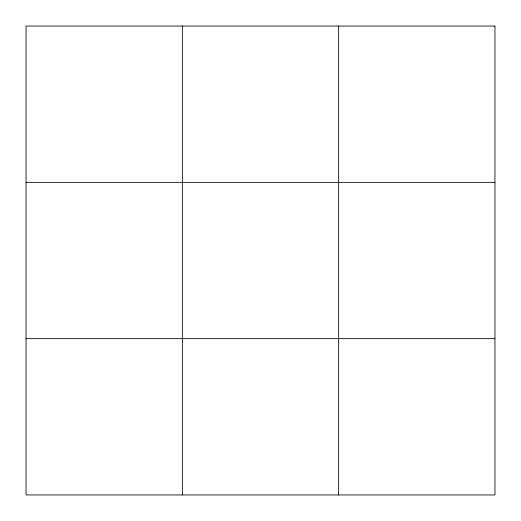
<?xml version="1.0" encoding="UTF-8"?>
<svg xmlns="http://www.w3.org/2000/svg" width="521" height="521" viewBox="0 0 521 521"><rect width="100%" height="100%" fill="white"/><g stroke="black" fill="none" stroke-linecap="round" stroke-linejoin="round"><path stroke-width="0.78" d="M26.05 182.35L494.95 182.35M26.05 338.65L494.95 338.65M338.65 26.05L338.65 494.95M182.35 26.05L182.35 494.95M494.95 26.05L26.05 26.05L26.05 494.95L494.95 494.95L494.95 26.05"/></g></svg>
